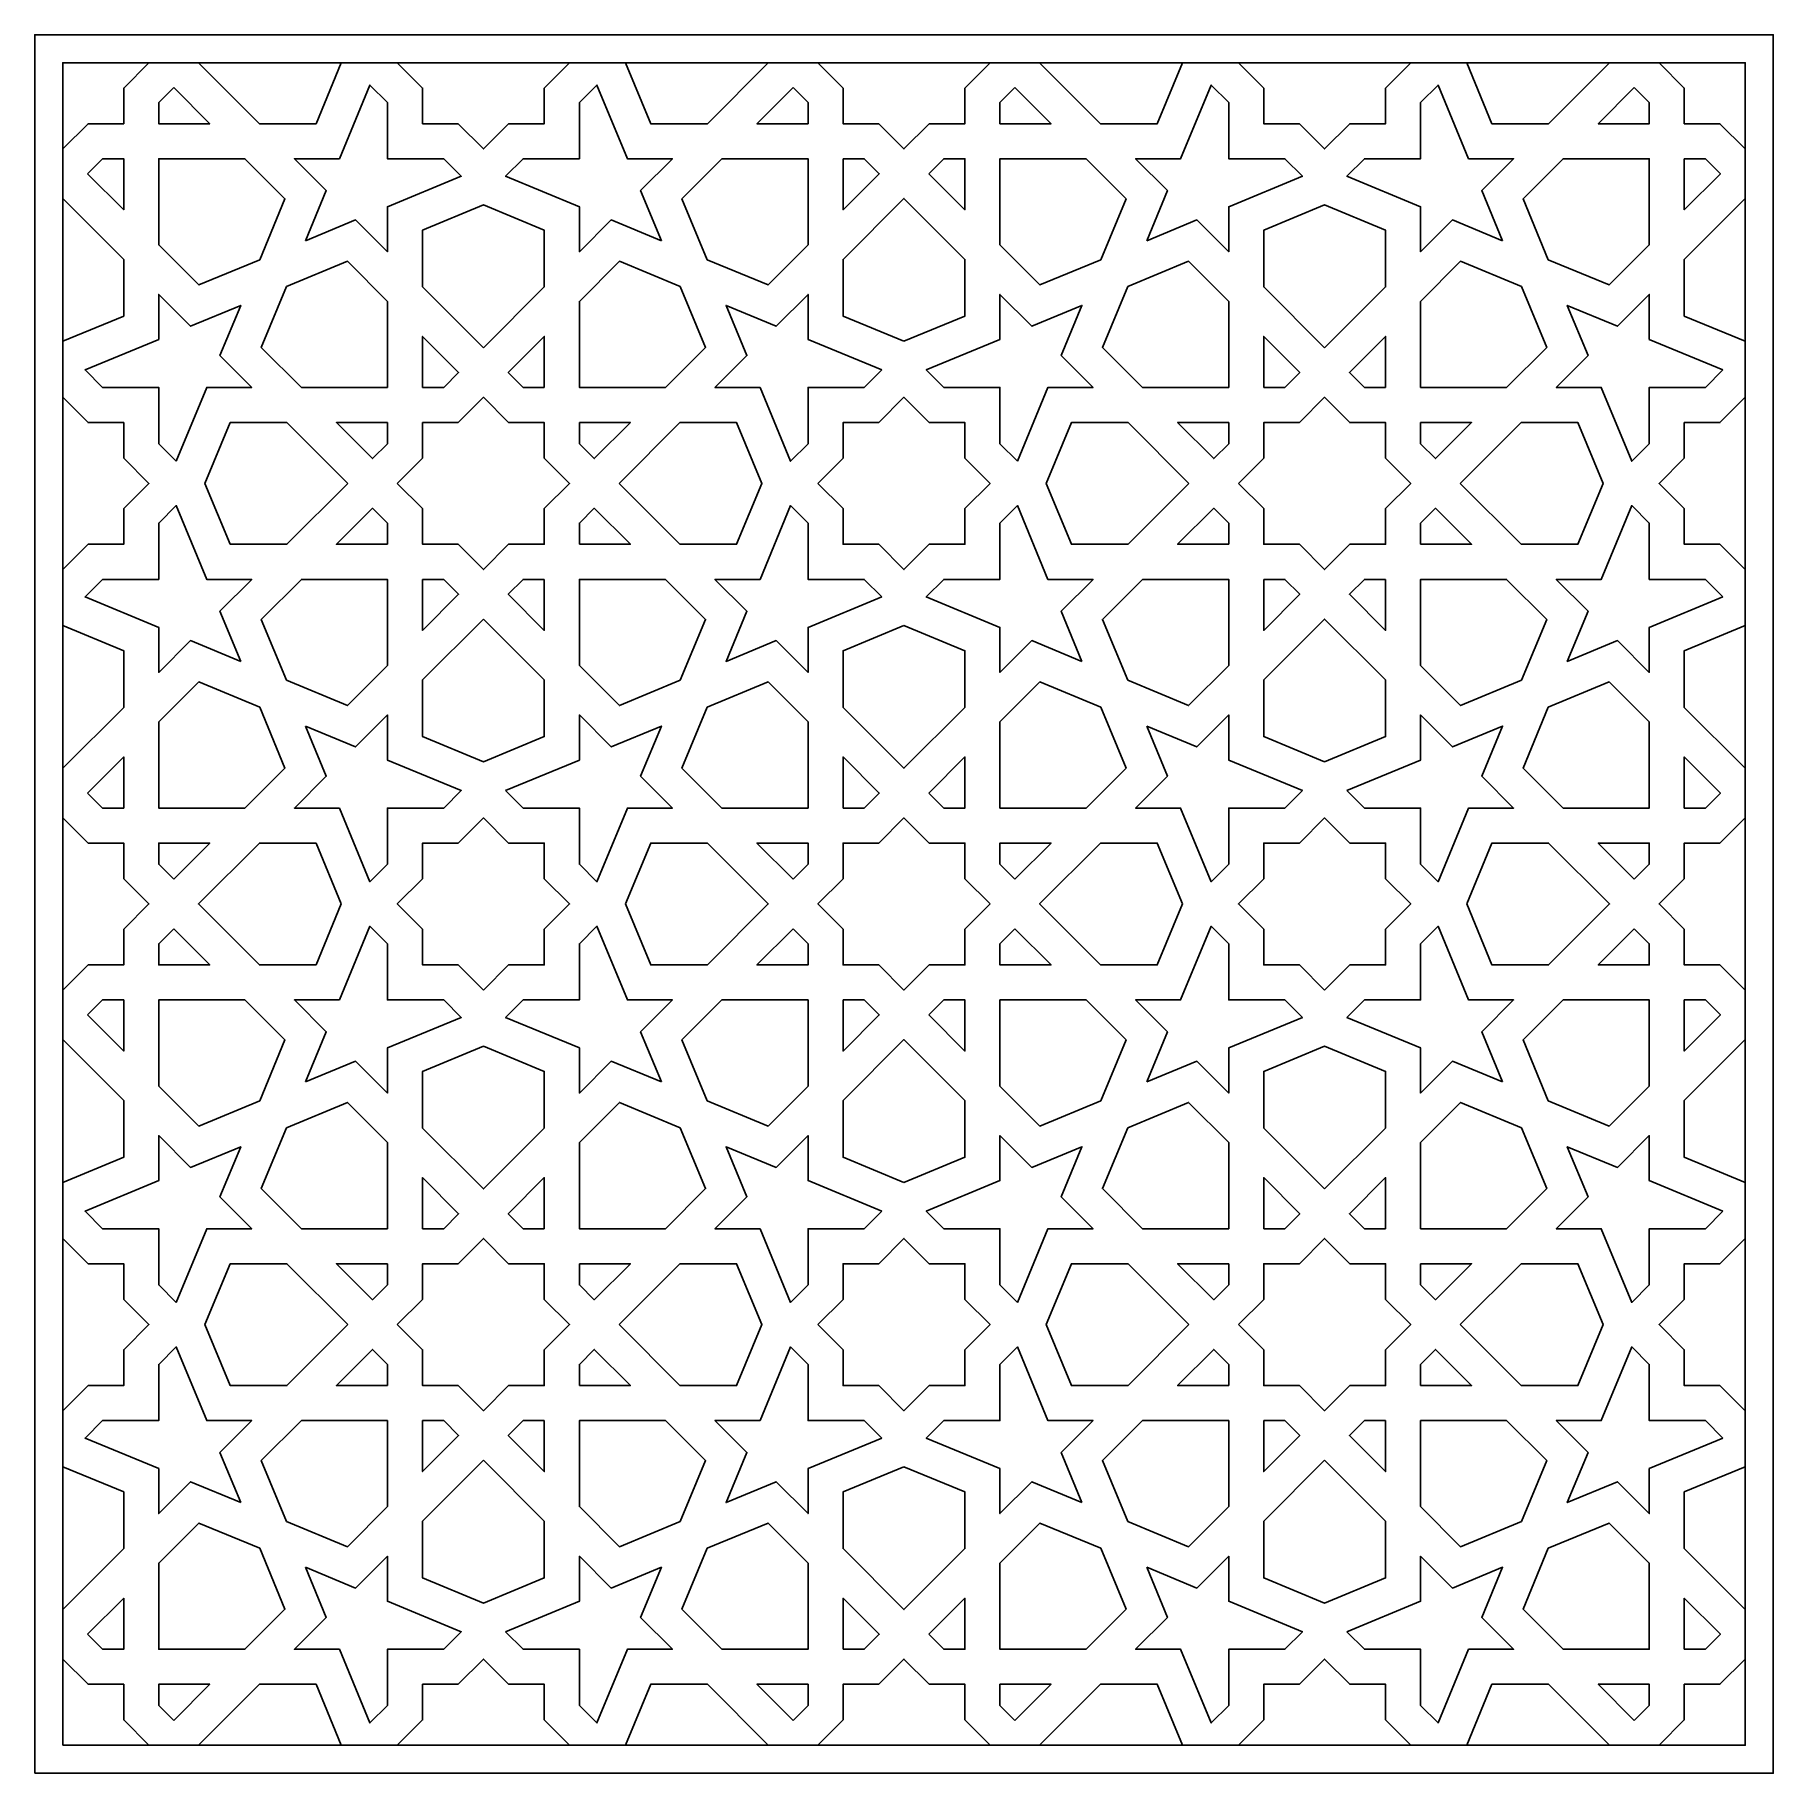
# Model space of a CAD drawing. Extents: x -1048 to -551, y 540 to 1036.
import ezdxf

# ---------------------------------------------------------------- set-up
doc = ezdxf.new("R2010")
doc.units = 0
doc.layers.add('DEFAULT', color=7, linetype='CONTINUOUS')

msp = doc.modelspace()

# ---------------------------------------------------------------- linework, layer by layer
at = {"layer": 'DEFAULT'}
for points in [[(-1047.64, 539.54), (-550.93, 539.54), (-550.93, 1036.25), (-1047.64, 1036.25)], [(-1039.63, 547.55), (-558.94, 547.55), (-558.94, 1028.24), (-1039.63, 1028.24)], [(-1007.95, 1021.17), (-1012.23, 1016.89), (-1012.23, 1010.84), (-997.63, 1010.84)], [(-970.3, 977.4), (-964.37, 991.74), (-973.47, 1000.84), (-960.6, 1000.84), (-951.87, 1021.9), (-946.87, 1016.89), (-946.87, 1000.84), (-930.81, 1000.84), (-925.81, 995.83), (-946.87, 987.11), (-946.87, 974.24), (-955.97, 983.34)], [(-868.62, 977.4), (-882.95, 983.34), (-892.05, 974.24), (-892.05, 987.11), (-913.11, 995.83), (-908.11, 1000.84), (-892.05, 1000.84), (-892.05, 1016.89), (-887.05, 1021.9), (-878.33, 1000.84), (-865.46, 1000.84), (-874.56, 991.74)], [(-830.97, 1021.17), (-841.3, 1010.84), (-826.7, 1010.84), (-826.7, 1016.89)], [(-767.6, 1021.17), (-771.88, 1016.89), (-771.88, 1010.84), (-757.28, 1010.84)], [(-729.95, 977.4), (-724.02, 991.74), (-733.12, 1000.84), (-720.25, 1000.84), (-711.52, 1021.9), (-706.52, 1016.89), (-706.52, 1000.84), (-690.47, 1000.84), (-685.46, 995.83), (-706.52, 987.11), (-706.52, 974.24), (-715.62, 983.34)], [(-628.27, 977.4), (-642.6, 983.34), (-651.7, 974.24), (-651.7, 987.11), (-672.76, 995.83), (-667.76, 1000.84), (-651.7, 1000.84), (-651.7, 1016.89), (-646.7, 1021.9), (-637.98, 1000.84), (-625.11, 1000.84), (-634.21, 991.74)], [(-590.62, 1021.17), (-600.95, 1010.84), (-586.35, 1010.84), (-586.35, 1016.89)], [(-1032.56, 996.56), (-1022.23, 986.24), (-1022.23, 1000.84), (-1028.28, 1000.84)], [(-983.38, 971.99), (-976.17, 989.39), (-987.62, 1000.84), (-1012.23, 1000.84), (-1012.23, 976.23), (-1000.78, 964.78)], [(-855.54, 971.99), (-838.14, 964.78), (-826.7, 976.23), (-826.7, 1000.84), (-851.3, 1000.84), (-862.75, 989.39)], [(-816.69, 1000.84), (-816.69, 986.24), (-806.36, 996.56), (-810.64, 1000.84)], [(-792.21, 996.56), (-781.89, 986.24), (-781.89, 1000.84), (-787.93, 1000.84)], [(-743.03, 971.99), (-735.82, 989.39), (-747.27, 1000.84), (-771.88, 1000.84), (-771.88, 976.23), (-760.43, 964.78)], [(-615.2, 971.99), (-597.8, 964.78), (-586.35, 976.23), (-586.35, 1000.84), (-610.96, 1000.84), (-622.4, 989.39)], [(-576.34, 1000.84), (-576.34, 986.24), (-566.02, 996.56), (-570.29, 1000.84)], [(-799.29, 948.69), (-781.89, 955.89), (-781.89, 972.08), (-799.29, 989.48), (-816.69, 972.08), (-816.69, 955.89)], [(-919.46, 946.83), (-902.06, 964.23), (-902.06, 980.42), (-919.46, 987.63), (-936.86, 980.42), (-936.86, 964.23)], [(-679.11, 946.83), (-661.71, 964.23), (-661.71, 980.42), (-679.11, 987.63), (-696.51, 980.42), (-696.51, 964.23)], [(-975.72, 964.33), (-982.93, 946.93), (-971.48, 935.48), (-946.87, 935.48), (-946.87, 960.09), (-958.32, 971.54)], [(-863.2, 964.33), (-880.6, 971.54), (-892.05, 960.09), (-892.05, 935.48), (-867.44, 935.48), (-856, 946.93)], [(-735.37, 964.33), (-742.58, 946.93), (-731.13, 935.48), (-706.52, 935.48), (-706.52, 960.09), (-717.97, 971.54)], [(-622.86, 964.33), (-640.26, 971.54), (-651.7, 960.09), (-651.7, 935.48), (-627.1, 935.48), (-615.65, 946.93)], [(-1007.22, 914.42), (-1012.23, 919.42), (-1012.23, 935.48), (-1028.28, 935.48), (-1033.29, 940.48), (-1012.23, 949.21), (-1012.23, 962.08), (-1003.13, 952.98), (-988.79, 958.91), (-994.73, 944.58), (-985.63, 935.48), (-998.5, 935.48)], [(-805.64, 940.48), (-810.64, 935.48), (-826.7, 935.48), (-826.7, 919.42), (-831.7, 914.42), (-840.42, 935.48), (-853.29, 935.48), (-844.19, 944.58), (-850.13, 958.91), (-835.8, 952.98), (-826.7, 962.08), (-826.7, 949.21)], [(-766.88, 914.42), (-771.88, 919.42), (-771.88, 935.48), (-787.93, 935.48), (-792.94, 940.48), (-771.88, 949.21), (-771.88, 962.08), (-762.78, 952.98), (-748.45, 958.91), (-754.38, 944.58), (-745.28, 935.48), (-758.15, 935.48)], [(-565.29, 940.48), (-570.29, 935.48), (-586.35, 935.48), (-586.35, 919.42), (-591.35, 914.42), (-600.07, 935.48), (-612.94, 935.48), (-603.84, 944.58), (-609.78, 958.91), (-595.45, 952.98), (-586.35, 962.08), (-586.35, 949.21)], [(-936.86, 935.48), (-930.81, 935.48), (-926.54, 939.76), (-936.86, 950.08)], [(-902.06, 935.48), (-902.06, 950.08), (-912.38, 939.76), (-908.11, 935.48)], [(-696.51, 935.48), (-690.47, 935.48), (-686.19, 939.76), (-696.51, 950.08)], [(-661.71, 935.48), (-661.71, 950.08), (-672.04, 939.76), (-667.76, 935.48)], [(-944.07, 908.07), (-936.86, 900.86), (-936.86, 890.67), (-926.67, 890.67), (-919.46, 883.46), (-912.25, 890.67), (-902.06, 890.67), (-902.06, 900.86), (-894.85, 908.07), (-902.06, 915.28), (-902.06, 925.47), (-912.25, 925.47), (-919.46, 932.68), (-926.67, 925.47), (-936.86, 925.47), (-936.86, 915.28)], [(-823.89, 908.07), (-816.69, 900.86), (-816.69, 890.67), (-806.49, 890.67), (-799.29, 883.46), (-792.08, 890.67), (-781.89, 890.67), (-781.89, 900.86), (-774.68, 908.07), (-781.89, 915.28), (-781.89, 925.47), (-792.08, 925.47), (-799.29, 932.68), (-806.49, 925.47), (-816.69, 925.47), (-816.69, 915.28)], [(-703.72, 908.07), (-696.51, 900.86), (-696.51, 890.67), (-686.32, 890.67), (-679.11, 883.46), (-671.91, 890.67), (-661.71, 890.67), (-661.71, 900.86), (-654.5, 908.07), (-661.71, 915.28), (-661.71, 925.47), (-671.91, 925.47), (-679.11, 932.68), (-686.32, 925.47), (-696.51, 925.47), (-696.51, 915.28)], [(-958.22, 908.07), (-975.62, 890.67), (-991.81, 890.67), (-999.02, 908.07), (-991.81, 925.47), (-975.62, 925.47)], [(-946.87, 925.47), (-961.47, 925.47), (-951.15, 915.15), (-946.87, 919.42)], [(-892.05, 925.47), (-892.05, 919.42), (-887.78, 915.15), (-877.45, 925.47)], [(-880.7, 908.07), (-863.3, 925.47), (-847.11, 925.47), (-839.9, 908.07), (-847.11, 890.67), (-863.3, 890.67)], [(-717.87, 908.07), (-735.27, 890.67), (-751.47, 890.67), (-758.67, 908.07), (-751.47, 925.47), (-735.27, 925.47)], [(-706.52, 925.47), (-721.12, 925.47), (-710.8, 915.15), (-706.52, 919.42)], [(-651.7, 925.47), (-651.7, 919.42), (-647.43, 915.15), (-637.1, 925.47)], [(-640.35, 908.07), (-622.95, 925.47), (-606.76, 925.47), (-599.55, 908.07), (-606.76, 890.67), (-622.95, 890.67)], [(-988.79, 857.23), (-994.73, 871.56), (-985.63, 880.66), (-998.5, 880.66), (-1007.22, 901.72), (-1012.23, 896.72), (-1012.23, 880.66), (-1028.28, 880.66), (-1033.29, 875.66), (-1012.23, 866.94), (-1012.23, 854.07), (-1003.13, 863.17)], [(-946.87, 890.67), (-961.47, 890.67), (-951.15, 900.99), (-946.87, 896.72)], [(-892.05, 890.67), (-892.05, 896.72), (-887.78, 900.99), (-877.45, 890.67)], [(-805.64, 875.66), (-810.64, 880.66), (-826.7, 880.66), (-826.7, 896.72), (-831.7, 901.72), (-840.42, 880.66), (-853.29, 880.66), (-844.19, 871.56), (-850.13, 857.23), (-835.8, 863.17), (-826.7, 854.07), (-826.7, 866.94)], [(-748.45, 857.23), (-754.38, 871.56), (-745.28, 880.66), (-758.15, 880.66), (-766.88, 901.72), (-771.88, 896.72), (-771.88, 880.66), (-787.93, 880.66), (-792.94, 875.66), (-771.88, 866.94), (-771.88, 854.07), (-762.78, 863.17)], [(-706.52, 890.67), (-721.12, 890.67), (-710.8, 900.99), (-706.52, 896.72)], [(-651.7, 890.67), (-651.7, 896.72), (-647.43, 900.99), (-637.1, 890.67)], [(-565.29, 875.66), (-570.29, 880.66), (-586.35, 880.66), (-586.35, 896.72), (-591.35, 901.72), (-600.07, 880.66), (-612.94, 880.66), (-603.84, 871.56), (-609.78, 857.23), (-595.45, 863.17), (-586.35, 854.07), (-586.35, 866.94)], [(-975.72, 851.81), (-982.93, 869.21), (-971.48, 880.66), (-946.87, 880.66), (-946.87, 856.05), (-958.32, 844.61)], [(-936.86, 880.66), (-930.81, 880.66), (-926.54, 876.39), (-936.86, 866.06)], [(-902.06, 880.66), (-902.06, 866.06), (-912.38, 876.39), (-908.11, 880.66)], [(-863.2, 851.81), (-880.6, 844.61), (-892.05, 856.05), (-892.05, 880.66), (-867.44, 880.66), (-856, 869.21)], [(-735.37, 851.81), (-742.58, 869.21), (-731.13, 880.66), (-706.52, 880.66), (-706.52, 856.05), (-717.97, 844.61)], [(-696.51, 880.66), (-690.47, 880.66), (-686.19, 876.39), (-696.51, 866.06)], [(-661.71, 880.66), (-661.71, 866.06), (-672.04, 876.39), (-667.76, 880.66)], [(-622.86, 851.81), (-640.26, 844.61), (-651.7, 856.05), (-651.7, 880.66), (-627.1, 880.66), (-615.65, 869.21)], [(-919.46, 869.31), (-902.06, 851.91), (-902.06, 835.72), (-919.46, 828.51), (-936.86, 835.72), (-936.86, 851.91)], [(-679.11, 828.51), (-696.51, 835.72), (-696.51, 851.91), (-679.11, 869.31), (-661.71, 851.91), (-661.71, 835.72)], [(-799.29, 867.46), (-781.89, 860.25), (-781.89, 844.06), (-799.29, 826.66), (-816.69, 844.06), (-816.69, 860.25)], [(-983.38, 844.15), (-976.17, 826.75), (-987.62, 815.31), (-1012.23, 815.31), (-1012.23, 839.91), (-1000.78, 851.36)], [(-855.54, 844.15), (-838.14, 851.36), (-826.7, 839.91), (-826.7, 815.31), (-851.3, 815.31), (-862.75, 826.75)], [(-743.03, 844.15), (-735.82, 826.75), (-747.27, 815.31), (-771.88, 815.31), (-771.88, 839.91), (-760.43, 851.36)], [(-615.2, 844.15), (-597.8, 851.36), (-586.35, 839.91), (-586.35, 815.31), (-610.96, 815.31), (-622.4, 826.75)], [(-970.3, 838.74), (-964.37, 824.41), (-973.47, 815.31), (-960.6, 815.31), (-951.87, 794.25), (-946.87, 799.25), (-946.87, 815.31), (-930.81, 815.31), (-925.81, 820.31), (-946.87, 829.03), (-946.87, 841.9), (-955.97, 832.8)], [(-913.11, 820.31), (-908.11, 815.31), (-892.05, 815.31), (-892.05, 799.25), (-887.05, 794.25), (-878.33, 815.31), (-865.46, 815.31), (-874.56, 824.41), (-868.62, 838.74), (-882.95, 832.8), (-892.05, 841.9), (-892.05, 829.03)], [(-729.95, 838.74), (-724.02, 824.41), (-733.12, 815.31), (-720.25, 815.31), (-711.52, 794.25), (-706.52, 799.25), (-706.52, 815.31), (-690.47, 815.31), (-685.46, 820.31), (-706.52, 829.03), (-706.52, 841.9), (-715.62, 832.8)], [(-672.76, 820.31), (-667.76, 815.31), (-651.7, 815.31), (-651.7, 799.25), (-646.7, 794.25), (-637.98, 815.31), (-625.11, 815.31), (-634.21, 824.41), (-628.27, 838.74), (-642.6, 832.8), (-651.7, 841.9), (-651.7, 829.03)], [(-1032.56, 819.58), (-1022.23, 829.91), (-1022.23, 815.31), (-1028.28, 815.31)], [(-816.69, 815.31), (-816.69, 829.91), (-806.36, 819.58), (-810.64, 815.31)], [(-792.21, 819.58), (-781.89, 829.91), (-781.89, 815.31), (-787.93, 815.31)], [(-576.34, 815.31), (-576.34, 829.91), (-566.02, 819.58), (-570.29, 815.31)], [(-919.46, 763.29), (-912.25, 770.5), (-902.06, 770.5), (-902.06, 780.69), (-894.85, 787.9), (-902.06, 795.1), (-902.06, 805.3), (-912.25, 805.3), (-919.46, 812.5), (-926.67, 805.3), (-936.86, 805.3), (-936.86, 795.1), (-944.07, 787.9), (-936.86, 780.69), (-936.86, 770.5), (-926.67, 770.5)], [(-774.68, 787.9), (-781.89, 795.1), (-781.89, 805.3), (-792.08, 805.3), (-799.29, 812.5), (-806.49, 805.3), (-816.69, 805.3), (-816.69, 795.1), (-823.89, 787.9), (-816.69, 780.69), (-816.69, 770.5), (-806.49, 770.5), (-799.29, 763.29), (-792.08, 770.5), (-781.89, 770.5), (-781.89, 780.69)], [(-679.11, 763.29), (-671.91, 770.5), (-661.71, 770.5), (-661.71, 780.69), (-654.5, 787.9), (-661.71, 795.1), (-661.71, 805.3), (-671.91, 805.3), (-679.11, 812.5), (-686.32, 805.3), (-696.51, 805.3), (-696.51, 795.1), (-703.72, 787.9), (-696.51, 780.69), (-696.51, 770.5), (-686.32, 770.5)], [(-1007.95, 794.97), (-1012.23, 799.25), (-1012.23, 805.3), (-997.63, 805.3)], [(-960.08, 787.9), (-967.28, 770.5), (-983.47, 770.5), (-1000.87, 787.9), (-983.47, 805.3), (-967.28, 805.3)], [(-878.85, 787.9), (-871.64, 805.3), (-855.45, 805.3), (-838.05, 787.9), (-855.45, 770.5), (-871.64, 770.5)], [(-830.97, 794.97), (-841.3, 805.3), (-826.7, 805.3), (-826.7, 799.25)], [(-767.6, 794.97), (-771.88, 799.25), (-771.88, 805.3), (-757.28, 805.3)], [(-719.73, 787.9), (-726.93, 770.5), (-743.13, 770.5), (-760.53, 787.9), (-743.13, 805.3), (-726.93, 805.3)], [(-638.5, 787.9), (-631.29, 805.3), (-615.1, 805.3), (-597.7, 787.9), (-615.1, 770.5), (-631.29, 770.5)], [(-590.62, 794.97), (-600.95, 805.3), (-586.35, 805.3), (-586.35, 799.25)], [(-1007.95, 780.82), (-1012.23, 776.54), (-1012.23, 770.5), (-997.63, 770.5)], [(-970.3, 737.06), (-964.37, 751.39), (-973.47, 760.49), (-960.6, 760.49), (-951.87, 781.55), (-946.87, 776.54), (-946.87, 760.49), (-930.81, 760.49), (-925.81, 755.48), (-946.87, 746.76), (-946.87, 733.89), (-955.97, 742.99)], [(-868.62, 737.06), (-882.95, 742.99), (-892.05, 733.89), (-892.05, 746.76), (-913.11, 755.48), (-908.11, 760.49), (-892.05, 760.49), (-892.05, 776.54), (-887.05, 781.55), (-878.33, 760.49), (-865.46, 760.49), (-874.56, 751.39)], [(-830.97, 780.82), (-841.3, 770.5), (-826.7, 770.5), (-826.7, 776.54)], [(-767.6, 780.82), (-771.88, 776.54), (-771.88, 770.5), (-757.28, 770.5)], [(-729.95, 737.06), (-724.02, 751.39), (-733.12, 760.49), (-720.25, 760.49), (-711.52, 781.55), (-706.52, 776.54), (-706.52, 760.49), (-690.47, 760.49), (-685.46, 755.48), (-706.52, 746.76), (-706.52, 733.89), (-715.62, 742.99)], [(-628.27, 737.06), (-642.6, 742.99), (-651.7, 733.89), (-651.7, 746.76), (-672.76, 755.48), (-667.76, 760.49), (-651.7, 760.49), (-651.7, 776.54), (-646.7, 781.55), (-637.98, 760.49), (-625.11, 760.49), (-634.21, 751.39)], [(-590.62, 780.82), (-600.95, 770.5), (-586.35, 770.5), (-586.35, 776.54)], [(-1032.56, 756.21), (-1022.23, 745.89), (-1022.23, 760.49), (-1028.28, 760.49)], [(-983.38, 731.64), (-976.17, 749.04), (-987.62, 760.49), (-1012.23, 760.49), (-1012.23, 735.88), (-1000.78, 724.43)], [(-855.54, 731.64), (-838.14, 724.43), (-826.7, 735.88), (-826.7, 760.49), (-851.3, 760.49), (-862.75, 749.04)], [(-816.69, 760.49), (-816.69, 745.89), (-806.36, 756.21), (-810.64, 760.49)], [(-792.21, 756.21), (-781.89, 745.89), (-781.89, 760.49), (-787.93, 760.49)], [(-743.03, 731.64), (-735.82, 749.04), (-747.27, 760.49), (-771.88, 760.49), (-771.88, 735.88), (-760.43, 724.43)], [(-615.2, 731.64), (-597.8, 724.43), (-586.35, 735.88), (-586.35, 760.49), (-610.96, 760.49), (-622.4, 749.04)], [(-576.34, 760.49), (-576.34, 745.89), (-566.02, 756.21), (-570.29, 760.49)], [(-919.46, 747.28), (-936.86, 740.08), (-936.86, 723.88), (-919.46, 706.48), (-902.06, 723.88), (-902.06, 740.08)], [(-799.29, 708.34), (-781.89, 715.54), (-781.89, 731.74), (-799.29, 749.14), (-816.69, 731.74), (-816.69, 715.54)], [(-679.11, 706.48), (-661.71, 723.88), (-661.71, 740.08), (-679.11, 747.28), (-696.51, 740.08), (-696.51, 723.88)], [(-975.72, 723.98), (-982.93, 706.58), (-971.48, 695.13), (-946.87, 695.13), (-946.87, 719.74), (-958.32, 731.19)], [(-863.2, 723.98), (-880.6, 731.19), (-892.05, 719.74), (-892.05, 695.13), (-867.44, 695.13), (-856, 706.58)], [(-735.37, 723.98), (-742.58, 706.58), (-731.13, 695.13), (-706.52, 695.13), (-706.52, 719.74), (-717.97, 731.19)], [(-622.86, 723.98), (-640.26, 731.19), (-651.7, 719.74), (-651.7, 695.13), (-627.1, 695.13), (-615.65, 706.58)], [(-1007.22, 674.07), (-1012.23, 679.08), (-1012.23, 695.13), (-1028.28, 695.13), (-1033.29, 700.13), (-1012.23, 708.86), (-1012.23, 721.73), (-1003.13, 712.63), (-988.79, 718.56), (-994.73, 704.23), (-985.63, 695.13), (-998.5, 695.13)], [(-805.64, 700.13), (-810.64, 695.13), (-826.7, 695.13), (-826.7, 679.08), (-831.7, 674.07), (-840.42, 695.13), (-853.29, 695.13), (-844.19, 704.23), (-850.13, 718.56), (-835.8, 712.63), (-826.7, 721.73), (-826.7, 708.86)], [(-766.88, 674.07), (-771.88, 679.08), (-771.88, 695.13), (-787.93, 695.13), (-792.94, 700.13), (-771.88, 708.86), (-771.88, 721.73), (-762.78, 712.63), (-748.45, 718.56), (-754.38, 704.23), (-745.28, 695.13), (-758.15, 695.13)], [(-565.29, 700.13), (-570.29, 695.13), (-586.35, 695.13), (-586.35, 679.08), (-591.35, 674.07), (-600.07, 695.13), (-612.94, 695.13), (-603.84, 704.23), (-609.78, 718.56), (-595.45, 712.63), (-586.35, 721.73), (-586.35, 708.86)], [(-936.86, 695.13), (-930.81, 695.13), (-926.54, 699.41), (-936.86, 709.73)], [(-902.06, 695.13), (-902.06, 709.73), (-912.38, 699.41), (-908.11, 695.13)], [(-696.51, 695.13), (-690.47, 695.13), (-686.19, 699.41), (-696.51, 709.73)], [(-661.71, 695.13), (-661.71, 709.73), (-672.04, 699.41), (-667.76, 695.13)], [(-944.07, 667.72), (-936.86, 660.52), (-936.86, 650.32), (-926.67, 650.32), (-919.46, 643.11), (-912.25, 650.32), (-902.06, 650.32), (-902.06, 660.52), (-894.85, 667.72), (-902.06, 674.93), (-902.06, 685.12), (-912.25, 685.12), (-919.46, 692.33), (-926.67, 685.12), (-936.86, 685.12), (-936.86, 674.93)], [(-823.89, 667.72), (-816.69, 660.52), (-816.69, 650.32), (-806.49, 650.32), (-799.29, 643.11), (-792.08, 650.32), (-781.89, 650.32), (-781.89, 660.52), (-774.68, 667.72), (-781.89, 674.93), (-781.89, 685.12), (-792.08, 685.12), (-799.29, 692.33), (-806.49, 685.12), (-816.69, 685.12), (-816.69, 674.93)], [(-703.72, 667.72), (-696.51, 660.52), (-696.51, 650.32), (-686.32, 650.32), (-679.11, 643.11), (-671.91, 650.32), (-661.71, 650.32), (-661.71, 660.52), (-654.5, 667.72), (-661.71, 674.93), (-661.71, 685.12), (-671.91, 685.12), (-679.11, 692.33), (-686.32, 685.12), (-696.51, 685.12), (-696.51, 674.93)], [(-958.22, 667.72), (-975.62, 650.32), (-991.81, 650.32), (-999.02, 667.72), (-991.81, 685.12), (-975.62, 685.12)], [(-946.87, 685.12), (-961.47, 685.12), (-951.15, 674.8), (-946.87, 679.08)], [(-892.05, 685.12), (-892.05, 679.08), (-887.78, 674.8), (-877.45, 685.12)], [(-880.7, 667.72), (-863.3, 685.12), (-847.11, 685.12), (-839.9, 667.72), (-847.11, 650.32), (-863.3, 650.32)], [(-717.87, 667.72), (-735.27, 650.32), (-751.47, 650.32), (-758.67, 667.72), (-751.47, 685.12), (-735.27, 685.12)], [(-706.52, 685.12), (-721.12, 685.12), (-710.8, 674.8), (-706.52, 679.08)], [(-651.7, 685.12), (-651.7, 679.08), (-647.43, 674.8), (-637.1, 685.12)], [(-640.35, 667.72), (-622.95, 685.12), (-606.76, 685.12), (-599.55, 667.72), (-606.76, 650.32), (-622.95, 650.32)], [(-988.79, 616.88), (-994.73, 631.21), (-985.63, 640.31), (-998.5, 640.31), (-1007.22, 661.37), (-1012.23, 656.37), (-1012.23, 640.31), (-1028.28, 640.31), (-1033.29, 635.31), (-1012.23, 626.59), (-1012.23, 613.72), (-1003.13, 622.82)], [(-946.87, 650.32), (-961.47, 650.32), (-951.15, 660.65), (-946.87, 656.37)], [(-892.05, 650.32), (-892.05, 656.37), (-887.78, 660.65), (-877.45, 650.32)], [(-805.64, 635.31), (-810.64, 640.31), (-826.7, 640.31), (-826.7, 656.37), (-831.7, 661.37), (-840.42, 640.31), (-853.29, 640.31), (-844.19, 631.21), (-850.13, 616.88), (-835.8, 622.82), (-826.7, 613.72), (-826.7, 626.59)], [(-748.45, 616.88), (-754.38, 631.21), (-745.28, 640.31), (-758.15, 640.31), (-766.88, 661.37), (-771.88, 656.37), (-771.88, 640.31), (-787.93, 640.31), (-792.94, 635.31), (-771.88, 626.59), (-771.88, 613.72), (-762.78, 622.82)], [(-706.52, 650.32), (-721.12, 650.32), (-710.8, 660.65), (-706.52, 656.37)], [(-651.7, 650.32), (-651.7, 656.37), (-647.43, 660.65), (-637.1, 650.32)], [(-565.29, 635.31), (-570.29, 640.31), (-586.35, 640.31), (-586.35, 656.37), (-591.35, 661.37), (-600.07, 640.31), (-612.94, 640.31), (-603.84, 631.21), (-609.78, 616.88), (-595.45, 622.82), (-586.35, 613.72), (-586.35, 626.59)], [(-975.72, 611.47), (-982.93, 628.87), (-971.48, 640.31), (-946.87, 640.31), (-946.87, 615.71), (-958.32, 604.26)], [(-936.86, 640.31), (-930.81, 640.31), (-926.54, 636.04), (-936.86, 625.71)], [(-902.06, 640.31), (-902.06, 625.71), (-912.38, 636.04), (-908.11, 640.31)], [(-863.2, 611.47), (-880.6, 604.26), (-892.05, 615.71), (-892.05, 640.31), (-867.44, 640.31), (-856, 628.87)], [(-735.37, 611.47), (-742.58, 628.87), (-731.13, 640.31), (-706.52, 640.31), (-706.52, 615.71), (-717.97, 604.26)], [(-696.51, 640.31), (-690.47, 640.31), (-686.19, 636.04), (-696.51, 625.71)], [(-661.71, 640.31), (-661.71, 625.71), (-672.04, 636.04), (-667.76, 640.31)], [(-622.86, 611.47), (-640.26, 604.26), (-651.7, 615.71), (-651.7, 640.31), (-627.1, 640.31), (-615.65, 628.87)], [(-919.46, 628.96), (-902.06, 611.56), (-902.06, 595.37), (-919.46, 588.16), (-936.86, 595.37), (-936.86, 611.56)], [(-799.29, 627.11), (-781.89, 619.9), (-781.89, 603.71), (-799.29, 586.31), (-816.69, 603.71), (-816.69, 619.9)], [(-679.11, 628.96), (-661.71, 611.56), (-661.71, 595.37), (-679.11, 588.16), (-696.51, 595.37), (-696.51, 611.56)], [(-983.38, 603.81), (-976.17, 586.41), (-987.62, 574.96), (-1012.23, 574.96), (-1012.23, 599.57), (-1000.78, 611.01)], [(-855.54, 603.81), (-838.14, 611.01), (-826.7, 599.57), (-826.7, 574.96), (-851.3, 574.96), (-862.75, 586.41)], [(-743.03, 603.81), (-735.82, 586.41), (-747.27, 574.96), (-771.88, 574.96), (-771.88, 599.57), (-760.43, 611.01)], [(-615.2, 603.81), (-597.8, 611.01), (-586.35, 599.57), (-586.35, 574.96), (-610.96, 574.96), (-622.4, 586.41)], [(-970.3, 598.39), (-964.37, 584.06), (-973.47, 574.96), (-960.6, 574.96), (-951.87, 553.9), (-946.87, 558.9), (-946.87, 574.96), (-930.81, 574.96), (-925.81, 579.96), (-946.87, 588.68), (-946.87, 601.55), (-955.97, 592.45)], [(-913.11, 579.96), (-908.11, 574.96), (-892.05, 574.96), (-892.05, 558.9), (-887.05, 553.9), (-878.33, 574.96), (-865.46, 574.96), (-874.56, 584.06), (-868.62, 598.39), (-882.95, 592.45), (-892.05, 601.55), (-892.05, 588.68)], [(-729.95, 598.39), (-724.02, 584.06), (-733.12, 574.96), (-720.25, 574.96), (-711.52, 553.9), (-706.52, 558.9), (-706.52, 574.96), (-690.47, 574.96), (-685.46, 579.96), (-706.52, 588.68), (-706.52, 601.55), (-715.62, 592.45)], [(-672.76, 579.96), (-667.76, 574.96), (-651.7, 574.96), (-651.7, 558.9), (-646.7, 553.9), (-637.98, 574.96), (-625.11, 574.96), (-634.21, 584.06), (-628.27, 598.39), (-642.6, 592.45), (-651.7, 601.55), (-651.7, 588.68)], [(-1032.56, 579.23), (-1022.23, 589.56), (-1022.23, 574.96), (-1028.28, 574.96)], [(-816.69, 574.96), (-816.69, 589.56), (-806.36, 579.23), (-810.64, 574.96)], [(-792.21, 579.23), (-781.89, 589.56), (-781.89, 574.96), (-787.93, 574.96)], [(-576.34, 574.96), (-576.34, 589.56), (-566.02, 579.23), (-570.29, 574.96)], [(-1007.95, 554.63), (-1012.23, 558.9), (-1012.23, 564.95), (-997.63, 564.95)], [(-830.97, 554.63), (-841.3, 564.95), (-826.7, 564.95), (-826.7, 558.9)], [(-767.6, 554.63), (-771.88, 558.9), (-771.88, 564.95), (-757.28, 564.95)], [(-590.62, 554.63), (-600.95, 564.95), (-586.35, 564.95), (-586.35, 558.9)]]:
    msp.add_lwpolyline(points, close=True, dxfattribs=at)
for points in [[(-1039.63, 1003.64), (-1032.43, 1010.84), (-1022.23, 1010.84), (-1022.23, 1021.04), (-1015.03, 1028.24)], [(-960.08, 1028.24), (-967.28, 1010.84), (-983.47, 1010.84), (-1000.87, 1028.24)], [(-944.07, 1028.24), (-936.86, 1021.04), (-936.86, 1010.84), (-926.67, 1010.84), (-919.46, 1003.64), (-912.25, 1010.84), (-902.06, 1010.84), (-902.06, 1021.04), (-894.85, 1028.24)], [(-838.05, 1028.24), (-855.45, 1010.84), (-871.64, 1010.84), (-878.85, 1028.24)], [(-823.89, 1028.24), (-816.69, 1021.04), (-816.69, 1010.84), (-806.49, 1010.84), (-799.29, 1003.64), (-792.08, 1010.84), (-781.89, 1010.84), (-781.89, 1021.04), (-774.68, 1028.24)], [(-719.73, 1028.24), (-726.93, 1010.84), (-743.13, 1010.84), (-760.53, 1028.24)], [(-703.72, 1028.24), (-696.51, 1021.04), (-696.51, 1010.84), (-686.32, 1010.84), (-679.11, 1003.64), (-671.91, 1010.84), (-661.71, 1010.84), (-661.71, 1021.04), (-654.5, 1028.24)], [(-597.7, 1028.24), (-615.1, 1010.84), (-631.29, 1010.84), (-638.5, 1028.24)], [(-583.55, 1028.24), (-576.34, 1021.04), (-576.34, 1010.84), (-566.15, 1010.84), (-558.94, 1003.64)], [(-1039.63, 948.69), (-1022.23, 955.89), (-1022.23, 972.08), (-1039.63, 989.48)], [(-558.94, 989.48), (-576.34, 972.08), (-576.34, 955.89), (-558.94, 948.69)], [(-1039.63, 883.46), (-1032.43, 890.67), (-1022.23, 890.67), (-1022.23, 900.86), (-1015.03, 908.07), (-1022.23, 915.28), (-1022.23, 925.47), (-1032.43, 925.47), (-1039.63, 932.68)], [(-558.94, 932.68), (-566.15, 925.47), (-576.34, 925.47), (-576.34, 915.28), (-583.55, 908.07), (-576.34, 900.86), (-576.34, 890.67), (-566.15, 890.67), (-558.94, 883.46)], [(-1039.63, 867.46), (-1022.23, 860.25), (-1022.23, 844.06), (-1039.63, 826.66)], [(-558.94, 826.66), (-576.34, 844.06), (-576.34, 860.25), (-558.94, 867.46)], [(-1039.63, 763.29), (-1032.43, 770.5), (-1022.23, 770.5), (-1022.23, 780.69), (-1015.03, 787.9), (-1022.23, 795.1), (-1022.23, 805.3), (-1032.43, 805.3), (-1039.63, 812.5)], [(-558.94, 812.5), (-566.15, 805.3), (-576.34, 805.3), (-576.34, 795.1), (-583.55, 787.9), (-576.34, 780.69), (-576.34, 770.5), (-566.15, 770.5), (-558.94, 763.29)], [(-1039.63, 708.34), (-1022.23, 715.54), (-1022.23, 731.74), (-1039.63, 749.14)], [(-558.94, 749.14), (-576.34, 731.74), (-576.34, 715.54), (-558.94, 708.34)], [(-1039.63, 643.11), (-1032.43, 650.32), (-1022.23, 650.32), (-1022.23, 660.52), (-1015.03, 667.72), (-1022.23, 674.93), (-1022.23, 685.12), (-1032.43, 685.12), (-1039.63, 692.33)], [(-558.94, 692.33), (-566.15, 685.12), (-576.34, 685.12), (-576.34, 674.93), (-583.55, 667.72), (-576.34, 660.52), (-576.34, 650.32), (-566.15, 650.32), (-558.94, 643.11)], [(-1039.63, 627.11), (-1022.23, 619.9), (-1022.23, 603.71), (-1039.63, 586.31)], [(-558.94, 586.31), (-576.34, 603.71), (-576.34, 619.9), (-558.94, 627.11)], [(-1015.03, 547.55), (-1022.23, 554.76), (-1022.23, 564.95), (-1032.43, 564.95), (-1039.63, 572.16)], [(-894.85, 547.55), (-902.06, 554.76), (-902.06, 564.95), (-912.25, 564.95), (-919.46, 572.16), (-926.67, 564.95), (-936.86, 564.95), (-936.86, 554.76), (-944.07, 547.55)], [(-774.68, 547.55), (-781.89, 554.76), (-781.89, 564.95), (-792.08, 564.95), (-799.29, 572.16), (-806.49, 564.95), (-816.69, 564.95), (-816.69, 554.76), (-823.89, 547.55)], [(-654.5, 547.55), (-661.71, 554.76), (-661.71, 564.95), (-671.91, 564.95), (-679.11, 572.16), (-686.32, 564.95), (-696.51, 564.95), (-696.51, 554.76), (-703.72, 547.55)], [(-558.94, 572.16), (-566.15, 564.95), (-576.34, 564.95), (-576.34, 554.76), (-583.55, 547.55)], [(-1000.87, 547.55), (-983.47, 564.95), (-967.28, 564.95), (-960.08, 547.55)], [(-878.85, 547.55), (-871.64, 564.95), (-855.45, 564.95), (-838.05, 547.55)], [(-760.53, 547.55), (-743.13, 564.95), (-726.93, 564.95), (-719.73, 547.55)], [(-638.5, 547.55), (-631.29, 564.95), (-615.1, 564.95), (-597.7, 547.55)]]:
    msp.add_lwpolyline(points, dxfattribs=at)

doc.saveas('drawing.dxf')
